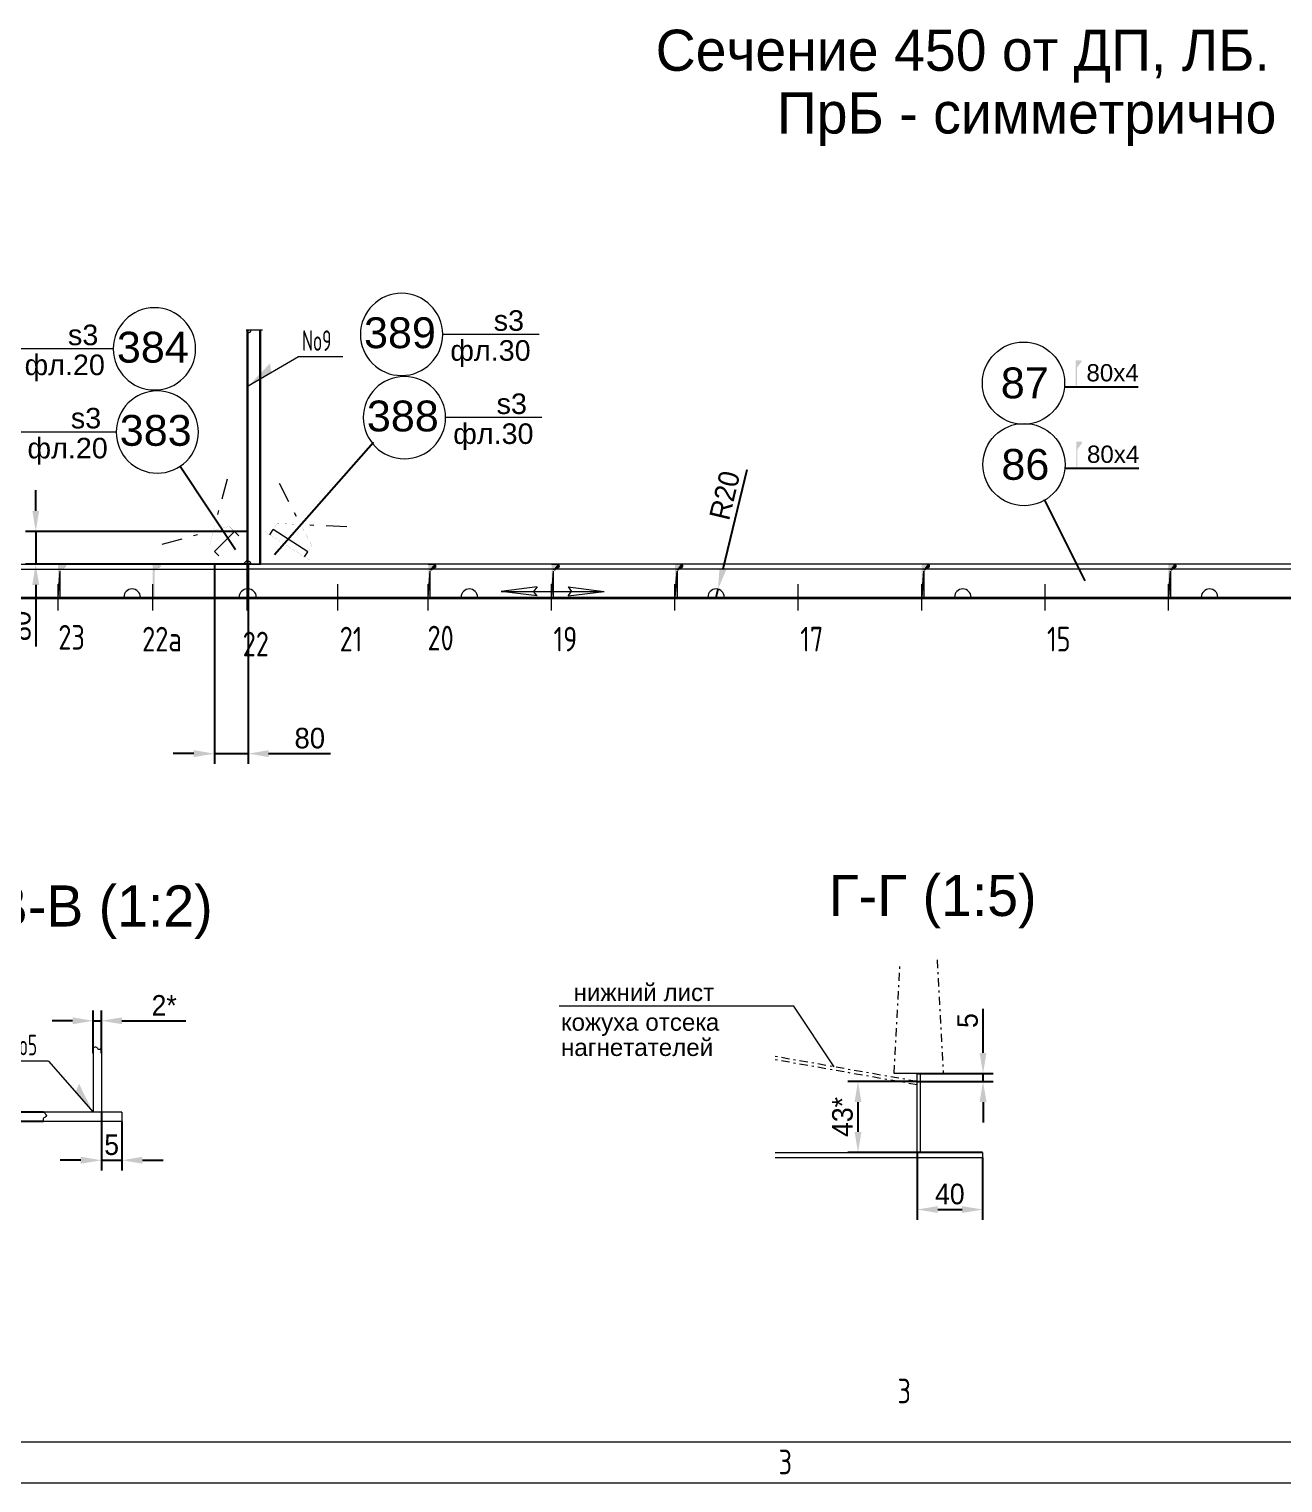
# Model space of a CAD drawing. Header units: millimetres. Extents: x 149544 to 197467, y -3118 to 25363.
# Drawn here: x 155778 to 158827, y 10130 to 13667 of the extents above; entities that cross this region are included whole.
import ezdxf

# ---------------------------------------------------------------- set-up
doc = ezdxf.new("R2010")
doc.units = ezdxf.units.MM
doc.header["$MEASUREMENT"] = 0
for name, pattern in [('K5LT32768', [0]), ('K5LT32769', [0]), ('K5LT32781', [90, 40, -20, 10, -20]), ('K5LT32790', [520, 450, -30, 10, -30]), ('K5LT32791', [0]), ('K5LT32793', [10, 5, -5]), ('K5LT32802', [45, 20, -10, 5, -10])]:
    doc.linetypes.add(name, pattern=pattern)
doc.layers.add('pen_035', color=1, linetype='Continuous')
doc.layers.add('pen_7', color=1, linetype='Continuous')
doc.layers.add('рабочие', color=250, linetype='Continuous', lineweight=20)
doc.styles.add('KTEXTSTYLE', font='GOST_AU.SHX', dxfattribs={"width": 0.96, "height": 5})
doc.styles.add('style5', font='arial.ttf', dxfattribs={"height": 3})
doc.dimstyles.new('PB20', dxfattribs={"dimscale": 20, "dimtxt": 2.5, "dimasz": 2.5, "dimexe": 1.25, "dimexo": 0, "dimtad": 1, "dimdec": 0, "dimtxsty": 'Standard', "dimcen": 2.5, "dimclrd": 7, "dimclre": 7, "dimclrt": 4, "dimadec": 0, "dimazin": 0, "dimtfac": 1, "dimtdec": 0, "dimtmove": 0, "dimatfit": 3, "dimfxl": 1.25, "dimarcsym": 0})
doc.dimstyles.new('PB5', dxfattribs={"dimscale": 20, "dimtxt": 2.5, "dimasz": 2.5, "dimexe": 1.25, "dimexo": 0, "dimtad": 1, "dimdec": 0, "dimlfac": 0.25, "dimtxsty": 'Standard', "dimcen": 2.5, "dimclrd": 7, "dimclre": 7, "dimclrt": 4, "dimadec": 0, "dimazin": 0, "dimtfac": 1, "dimtdec": 0, "dimtmove": 0, "dimatfit": 3, "dimfxl": 1.25, "dimarcsym": 0})

# ---------------------------------------------------------------- blocks, each defined once
blk = doc.blocks.new('*D2316')
at = {"color": 7, "lineweight": -2}
for p, q in [((155953.9, 11031.6), (155953.9, 10890)), ((156003.9, 11009.6), (156003.9, 10890)), ((155903.9, 10915), (155853.9, 10915)), ((155953.9, 10915), (156003.9, 10915)), ((156053.9, 10915), (156103.9, 10915))]:
    blk.add_line(p, q, dxfattribs=at)
at = {"color": 7}
for points in [[(155903.9, 10923.4), (155903.9, 10906.7), (155953.9, 10915)], [(156053.9, 10923.4), (156053.9, 10906.7), (156003.9, 10915)]]:
    blk.add_solid(points, dxfattribs=at)
at = {"layer": 'Defpoints', "color": 0}
for p in [(155953.9, 11031.6), (156003.9, 11009.6), (156003.9, 10915)]:
    blk.add_point(p, dxfattribs=at)
at = {"color": 4, "insert": (155978.9, 10952.5), "char_height": 50, "attachment_point": 5, "rotation": 0}
blk.add_mtext('\\H50.0;\\W0.965;\\Q0;\\H50.0;\\W0.965;\\Q0;\\Q0;5', dxfattribs=at)
blk = doc.blocks.new('*D2317')
at = {"color": 7, "lineweight": -2}
for p, q in [((155883.9, 11254.3), (155833.9, 11254.3)), ((155933.9, 11175.6), (155933.9, 11279.3)), ((155933.9, 11254.3), (155953.9, 11254.3)), ((155953.9, 11175.6), (155953.9, 11279.3)), ((156003.9, 11254.3), (156159.3, 11254.3))]:
    blk.add_line(p, q, dxfattribs=at)
at = {"color": 7}
for points in [[(155883.9, 11262.6), (155883.9, 11245.9), (155933.9, 11254.3)], [(156003.9, 11262.6), (156003.9, 11245.9), (155953.9, 11254.3)]]:
    blk.add_solid(points, dxfattribs=at)
at = {"layer": 'Defpoints', "color": 0}
for p in [(155953.9, 11254.3), (155933.9, 11175.6), (155953.9, 11175.6)]:
    blk.add_point(p, dxfattribs=at)
at = {"color": 4, "insert": (156106.6, 11291.8), "char_height": 50, "attachment_point": 5}
blk.add_mtext('\\H50.0;\\W0.965;\\Q0;\\H50.0;\\W0.965;\\Q0;\\Q0;2\\H50.0;\\W0.965;\\Q0;\\Q0;*', dxfattribs=at)
blk = doc.blocks.new('*D2318')
at = {"color": 7, "lineweight": -2}
for p, q in [((155702, 11081.6), (155702, 11131.6)), ((155812.8, 11031.6), (155677, 11031.6)), ((155812.8, 11009.6), (155677, 11009.6)), ((155702, 11031.6), (155702, 11009.6)), ((155702, 10959.6), (155702, 10804.2))]:
    blk.add_line(p, q, dxfattribs=at)
at = {"color": 7}
for points in [[(155693.7, 11081.6), (155710.4, 11081.6), (155702, 11031.6)], [(155693.7, 10959.6), (155710.4, 10959.6), (155702, 11009.6)]]:
    blk.add_solid(points, dxfattribs=at)
at = {"layer": 'Defpoints', "color": 0}
for p in [(155702, 11009.6), (155812.8, 11031.6), (155812.8, 11009.6)]:
    blk.add_point(p, dxfattribs=at)
at = {"color": 4, "insert": (155664.5, 10856.9), "char_height": 50, "attachment_point": 5, "rotation": 90}
blk.add_mtext('\\H50.0;\\W0.965;\\Q0;\\H50.0;\\W0.965;\\Q0;\\Q0;2\\H50.0;\\W0.965;\\Q0;\\Q0;*', dxfattribs=at)
blk = doc.blocks.new('*D2399')
at = {"color": 7, "lineweight": -2}
for p, q in [((157523.2, 12594.3), (157465.1, 12352.8)), ((157448.7, 12284.7), (157453.4, 12304.2))]:
    blk.add_line(p, q, dxfattribs=at)
at = {"color": 7}
blk.add_solid([(157457, 12354.7), (157473.2, 12350.8), (157453.4, 12304.2)], dxfattribs=at)
at = {"layer": 'Defpoints', "color": 0}
for p in [(157448.7, 12284.7), (157453.4, 12304.2)]:
    blk.add_point(p, dxfattribs=at)
at = {"color": 4, "insert": (157469.8, 12532.3), "char_height": 50, "attachment_point": 5, "rotation": 76.466}
blk.add_mtext('\\H50.0;\\W0.965;\\Q0;R\\H50.0;\\W0.965;\\Q0;\\Q0;20', dxfattribs=at)
blk = doc.blocks.new('U377')
at = {"layer": 'pen_035', "color": 1, "linetype": 'K5LT32769', "lineweight": 18, "true_color": 0xff0000}
for p, q in [((-177156.7, -3381.7), (-177161.7, -3445)), ((-177156.7, -3381.7), (-177156.7, -3445)), ((-177161.7, -3445), (-177156.7, -3445))]:
    blk.add_line(p, q, dxfattribs=at)
blk = doc.blocks.new('U378')
at = {"layer": 'pen_035', "color": 1, "linetype": 'K5LT32769', "lineweight": 18, "true_color": 0xff0000}
for p in [(-177154.7, -3378.3), (-177144.7, -3372.5)]:
    blk.add_line(p, (-177143.4, -3371.3), dxfattribs=at)
blk = doc.blocks.new('U379')
at = {"layer": 'pen_035', "color": 1, "linetype": 'K5LT32769', "lineweight": 18, "true_color": 0xff0000}
for p in [(-177154.7, -3378.3), (-177143.4, -3371.3)]:
    blk.add_line(p, (-177142.8, -3369.7), dxfattribs=at)
blk = doc.blocks.new('U380')
at = {"layer": 'pen_035', "color": 1, "linetype": 'K5LT32769', "lineweight": 18, "true_color": 0xff0000}
for p in [(-177154.7, -3378.3), (-177142.8, -3369.7)]:
    blk.add_line(p, (-177142.9, -3368), dxfattribs=at)
blk = doc.blocks.new('U381')
at = {"layer": 'pen_035', "color": 1, "linetype": 'K5LT32769', "lineweight": 18, "true_color": 0xff0000}
for p in [(-177155.8, -3379.1), (-177142.9, -3368)]:
    blk.add_line(p, (-177143.7, -3366.4), dxfattribs=at)
blk = doc.blocks.new('U382')
at = {"layer": 'pen_035', "color": 1, "linetype": 'K5LT32769', "lineweight": 18, "true_color": 0xff0000}
for p in [(-177155.8, -3379.1), (-177143.7, -3366.4)]:
    blk.add_line(p, (-177145, -3365.4), dxfattribs=at)
blk = doc.blocks.new('U383')
at = {"layer": 'pen_035', "color": 1, "linetype": 'K5LT32769', "lineweight": 18, "true_color": 0xff0000}
blk.add_line((-177161.7, -3445), (-177156.7, -3381.7), dxfattribs=at)
blk = doc.blocks.new('U384')
at = {"layer": 'pen_035', "color": 1, "linetype": 'K5LT32769', "lineweight": 18, "true_color": 0xff0000}
for p in [(-177145, -3365.4), (-177146.7, -3365)]:
    blk.add_line(p, (-177161.7, -3365), dxfattribs=at)
blk = doc.blocks.new('U393')
at = {"layer": 'pen_035', "color": 1, "linetype": 'K5LT32769', "lineweight": 18, "true_color": 0xff0000}
for p, q in [((-178361.7, -3365), (-178345, -3365.4)), ((-178361.7, -3365), (-178346.7, -3365)), ((-178345, -3365.4), (-178346.7, -3365))]:
    blk.add_line(p, q, dxfattribs=at)
blk = doc.blocks.new('U394')
at = {"layer": 'pen_035', "color": 1, "linetype": 'K5LT32769', "lineweight": 18, "true_color": 0xff0000}
for p in [(-178354.7, -3378.3), (-178344.7, -3372.5)]:
    blk.add_line(p, (-178343.4, -3371.3), dxfattribs=at)
blk = doc.blocks.new('U395')
at = {"layer": 'pen_035', "color": 1, "linetype": 'K5LT32769', "lineweight": 18, "true_color": 0xff0000}
for p in [(-178354.7, -3378.3), (-178343.4, -3371.3)]:
    blk.add_line(p, (-178342.8, -3369.7), dxfattribs=at)
blk = doc.blocks.new('U396')
at = {"layer": 'pen_035', "color": 1, "linetype": 'K5LT32769', "lineweight": 18, "true_color": 0xff0000}
for p in [(-178354.7, -3378.3), (-178342.8, -3369.7)]:
    blk.add_line(p, (-178342.9, -3368), dxfattribs=at)
blk = doc.blocks.new('U397')
at = {"layer": 'pen_035', "color": 1, "linetype": 'K5LT32769', "lineweight": 18, "true_color": 0xff0000}
for p in [(-178355.8, -3379.1), (-178342.9, -3368)]:
    blk.add_line(p, (-178343.7, -3366.4), dxfattribs=at)
blk = doc.blocks.new('U398')
at = {"layer": 'pen_035', "color": 1, "linetype": 'K5LT32769', "lineweight": 18, "true_color": 0xff0000}
for p in [(-178355.8, -3379.1), (-178343.7, -3366.4)]:
    blk.add_line(p, (-178345, -3365.4), dxfattribs=at)
blk = doc.blocks.new('U399')
at = {"layer": 'pen_035', "color": 1, "linetype": 'K5LT32769', "lineweight": 18, "true_color": 0xff0000}
blk.add_line((-178361.7, -3445), (-178356.7, -3381.7), dxfattribs=at)
blk = doc.blocks.new('U400')
at = {"layer": 'pen_035', "color": 1, "linetype": 'K5LT32769', "lineweight": 18, "true_color": 0xff0000}
for p in [(-178361.7, -3445), (-178356.7, -3445)]:
    blk.add_line(p, (-178356.7, -3381.7), dxfattribs=at)
blk = doc.blocks.new('U401')
at = {"layer": 'pen_035', "color": 1, "linetype": 'K5LT32769', "lineweight": 18, "true_color": 0xff0000}
for p, q in [((-177756.7, -3381.7), (-177761.7, -3445)), ((-177756.7, -3381.7), (-177756.7, -3445)), ((-177761.7, -3445), (-177756.7, -3445))]:
    blk.add_line(p, q, dxfattribs=at)
blk = doc.blocks.new('U402')
at = {"layer": 'pen_035', "color": 1, "linetype": 'K5LT32769', "lineweight": 18, "true_color": 0xff0000}
for p in [(-177754.7, -3378.3), (-177744.7, -3372.5)]:
    blk.add_line(p, (-177743.4, -3371.3), dxfattribs=at)
blk = doc.blocks.new('U403')
at = {"layer": 'pen_035', "color": 1, "linetype": 'K5LT32769', "lineweight": 18, "true_color": 0xff0000}
for p in [(-177754.7, -3378.3), (-177743.4, -3371.3)]:
    blk.add_line(p, (-177742.8, -3369.7), dxfattribs=at)
blk = doc.blocks.new('U404')
at = {"layer": 'pen_035', "color": 1, "linetype": 'K5LT32769', "lineweight": 18, "true_color": 0xff0000}
for p in [(-177754.7, -3378.3), (-177742.8, -3369.7)]:
    blk.add_line(p, (-177742.9, -3368), dxfattribs=at)
blk = doc.blocks.new('U405')
at = {"layer": 'pen_035', "color": 1, "linetype": 'K5LT32769', "lineweight": 18, "true_color": 0xff0000}
for p in [(-177755.8, -3379.1), (-177742.9, -3368)]:
    blk.add_line(p, (-177743.7, -3366.4), dxfattribs=at)
blk = doc.blocks.new('U406')
at = {"layer": 'pen_035', "color": 1, "linetype": 'K5LT32769', "lineweight": 18, "true_color": 0xff0000}
for p in [(-177755.8, -3379.1), (-177743.7, -3366.4)]:
    blk.add_line(p, (-177745, -3365.4), dxfattribs=at)
blk = doc.blocks.new('U407')
at = {"layer": 'pen_035', "color": 1, "linetype": 'K5LT32769', "lineweight": 18, "true_color": 0xff0000}
blk.add_line((-177761.7, -3445), (-177756.7, -3381.7), dxfattribs=at)
blk = doc.blocks.new('U408')
at = {"layer": 'pen_035', "color": 1, "linetype": 'K5LT32769', "lineweight": 18, "true_color": 0xff0000}
for p in [(-177745, -3365.4), (-177746.7, -3365)]:
    blk.add_line(p, (-177761.7, -3365), dxfattribs=at)
blk = doc.blocks.new('U409')
at = {"layer": 'pen_035', "color": 1, "linetype": 'K5LT32769', "lineweight": 18, "true_color": 0xff0000}
for p, q in [((-176556.7, -3381.7), (-176561.7, -3445)), ((-176556.7, -3381.7), (-176556.7, -3445)), ((-176561.7, -3445), (-176556.7, -3445))]:
    blk.add_line(p, q, dxfattribs=at)
blk = doc.blocks.new('U410')
at = {"layer": 'pen_035', "color": 1, "linetype": 'K5LT32769', "lineweight": 18, "true_color": 0xff0000}
for p in [(-176554.7, -3378.3), (-176544.7, -3372.5)]:
    blk.add_line(p, (-176543.4, -3371.3), dxfattribs=at)
blk = doc.blocks.new('U411')
at = {"layer": 'pen_035', "color": 1, "linetype": 'K5LT32769', "lineweight": 18, "true_color": 0xff0000}
for p in [(-176554.7, -3378.3), (-176543.4, -3371.3)]:
    blk.add_line(p, (-176542.8, -3369.7), dxfattribs=at)
blk = doc.blocks.new('U412')
at = {"layer": 'pen_035', "color": 1, "linetype": 'K5LT32769', "lineweight": 18, "true_color": 0xff0000}
for p in [(-176554.7, -3378.3), (-176542.8, -3369.7)]:
    blk.add_line(p, (-176542.9, -3368), dxfattribs=at)
blk = doc.blocks.new('U413')
at = {"layer": 'pen_035', "color": 1, "linetype": 'K5LT32769', "lineweight": 18, "true_color": 0xff0000}
for p in [(-176555.8, -3379.1), (-176542.9, -3368)]:
    blk.add_line(p, (-176543.7, -3366.4), dxfattribs=at)
blk = doc.blocks.new('U414')
at = {"layer": 'pen_035', "color": 1, "linetype": 'K5LT32769', "lineweight": 18, "true_color": 0xff0000}
for p in [(-176555.8, -3379.1), (-176543.7, -3366.4)]:
    blk.add_line(p, (-176545, -3365.4), dxfattribs=at)
blk = doc.blocks.new('U415')
at = {"layer": 'pen_035', "color": 1, "linetype": 'K5LT32769', "lineweight": 18, "true_color": 0xff0000}
blk.add_line((-176561.7, -3445), (-176556.7, -3381.7), dxfattribs=at)
blk = doc.blocks.new('U416')
at = {"layer": 'pen_035', "color": 1, "linetype": 'K5LT32769', "lineweight": 18, "true_color": 0xff0000}
for p in [(-176545, -3365.4), (-176546.7, -3365)]:
    blk.add_line(p, (-176561.7, -3365), dxfattribs=at)
blk = doc.blocks.new('*D2412')
at = {"color": 7, "lineweight": -2}
for p, q in [((157937.5, 11106.7), (157768.8, 11106.7)), ((157793.8, 11056.7), (157793.8, 10984.1)), ((158096.8, 10934.1), (157768.8, 10934.1))]:
    blk.add_line(p, q, dxfattribs=at)
at = {"color": 7}
for points in [[(157785.5, 11056.7), (157802.2, 11056.7), (157793.8, 11106.7)], [(157785.5, 10984.1), (157802.2, 10984.1), (157793.8, 10934.1)]]:
    blk.add_solid(points, dxfattribs=at)
at = {"layer": 'Defpoints', "color": 0}
for p in [(157937.5, 11106.7), (157793.8, 10934.1), (158096.8, 10934.1)]:
    blk.add_point(p, dxfattribs=at)
at = {"color": 4, "insert": (157756.3, 11020.4), "char_height": 50, "attachment_point": 5, "rotation": 90}
blk.add_mtext('\\H50.0;\\W0.965;\\Q0;\\H50.0;\\W0.965;\\Q0;\\Q0;43\\H50.0;\\W0.965;\\Q0;\\Q0;*', dxfattribs=at)
blk = doc.blocks.new('*D2413')
at = {"color": 7, "lineweight": -2}
for p, q in [((157937.6, 10934.1), (157937.6, 10770.1)), ((158096.8, 10922.1), (158096.8, 10770.1)), ((157987.6, 10795.1), (158046.8, 10795.1))]:
    blk.add_line(p, q, dxfattribs=at)
at = {"color": 7}
for points in [[(157987.6, 10803.5), (157987.6, 10786.8), (157937.6, 10795.1)], [(158046.8, 10803.5), (158046.8, 10786.8), (158096.8, 10795.1)]]:
    blk.add_solid(points, dxfattribs=at)
at = {"layer": 'Defpoints', "color": 0}
for p in [(157937.6, 10934.1), (158096.8, 10922.1), (158096.8, 10795.1)]:
    blk.add_point(p, dxfattribs=at)
at = {"color": 4, "insert": (158017.2, 10832.6), "char_height": 50, "attachment_point": 5}
blk.add_mtext('\\H50.0;\\W0.965;\\Q0;\\H50.0;\\W0.965;\\Q0;\\Q0;40', dxfattribs=at)
blk = doc.blocks.new('*D2414')
at = {"color": 7, "lineweight": -2}
for p, q in [((158097.9, 11176.2), (158097.9, 11283.4)), ((157937.5, 11126.2), (158122.9, 11126.2)), ((157937.5, 11106.7), (158122.9, 11106.7)), ((158097.9, 11106.7), (158097.9, 11126.2)), ((158097.9, 11056.7), (158097.9, 11006.7))]:
    blk.add_line(p, q, dxfattribs=at)
at = {"color": 7}
for points in [[(158089.6, 11176.2), (158106.3, 11176.2), (158097.9, 11126.2)], [(158089.6, 11056.7), (158106.3, 11056.7), (158097.9, 11106.7)]]:
    blk.add_solid(points, dxfattribs=at)
at = {"layer": 'Defpoints', "color": 0}
for p in [(157937.5, 11126.2), (157937.5, 11106.7), (158097.9, 11126.2)]:
    blk.add_point(p, dxfattribs=at)
at = {"color": 4, "insert": (158060.4, 11254.8), "char_height": 50, "attachment_point": 5, "rotation": 90}
blk.add_mtext('\\H50.0;\\W0.965;\\Q0;\\H50.0;\\W0.965;\\Q0;\\Q0;5', dxfattribs=at)
blk = doc.blocks.new('U51')
at = {"layer": 'pen_035', "color": 1, "linetype": 'K5LT32769', "lineweight": 18, "true_color": 0xff0000}
for p, q in [((-178361.7, -1344.1), (-178345, -1344.5)), ((-178361.7, -1344.1), (-178346.7, -1344.1)), ((-178345, -1344.5), (-178346.7, -1344.1))]:
    blk.add_line(p, q, dxfattribs=at)
blk = doc.blocks.new('U52')
at = {"layer": 'pen_035', "color": 1, "linetype": 'K5LT32769', "lineweight": 18, "true_color": 0xff0000}
for p in [(-178354.7, -1357.3), (-178344.7, -1351.6)]:
    blk.add_line(p, (-178343.4, -1350.4), dxfattribs=at)
blk = doc.blocks.new('U53')
at = {"layer": 'pen_035', "color": 1, "linetype": 'K5LT32769', "lineweight": 18, "true_color": 0xff0000}
for p in [(-178354.7, -1357.3), (-178343.4, -1350.4)]:
    blk.add_line(p, (-178342.8, -1348.8), dxfattribs=at)
blk = doc.blocks.new('U54')
at = {"layer": 'pen_035', "color": 1, "linetype": 'K5LT32769', "lineweight": 18, "true_color": 0xff0000}
for p in [(-178354.7, -1357.3), (-178342.8, -1348.8)]:
    blk.add_line(p, (-178342.9, -1347.1), dxfattribs=at)
blk = doc.blocks.new('U55')
at = {"layer": 'pen_035', "color": 1, "linetype": 'K5LT32769', "lineweight": 18, "true_color": 0xff0000}
for p in [(-178355.8, -1358.2), (-178342.9, -1347.1)]:
    blk.add_line(p, (-178343.7, -1345.5), dxfattribs=at)
blk = doc.blocks.new('U56')
at = {"layer": 'pen_035', "color": 1, "linetype": 'K5LT32769', "lineweight": 18, "true_color": 0xff0000}
for p in [(-178355.8, -1358.2), (-178343.7, -1345.5)]:
    blk.add_line(p, (-178345, -1344.5), dxfattribs=at)
blk = doc.blocks.new('U57')
at = {"layer": 'pen_035', "color": 1, "linetype": 'K5LT32769', "lineweight": 18, "true_color": 0xff0000}
blk.add_line((-178361.7, -1424.1), (-178356.7, -1360.8), dxfattribs=at)
blk = doc.blocks.new('U58')
at = {"layer": 'pen_035', "color": 1, "linetype": 'K5LT32769', "lineweight": 18, "true_color": 0xff0000}
for p in [(-178361.7, -1424.1), (-178356.7, -1424.1)]:
    blk.add_line(p, (-178356.7, -1360.8), dxfattribs=at)
blk = doc.blocks.new('*D2483')
at = {"color": 7, "lineweight": -2}
for p, q in [((156228.7, 12364.7), (156228.7, 11879.1)), ((156310.7, 12364.7), (156310.7, 11879.1)), ((156178.7, 11904.1), (156128.7, 11904.1)), ((156228.7, 11904.1), (156310.7, 11904.1)), ((156360.7, 11904.1), (156510.7, 11904.1))]:
    blk.add_line(p, q, dxfattribs=at)
at = {"color": 7}
for points in [[(156178.7, 11912.5), (156178.7, 11895.8), (156228.7, 11904.1)], [(156360.7, 11912.5), (156360.7, 11895.8), (156310.7, 11904.1)]]:
    blk.add_solid(points, dxfattribs=at)
at = {"layer": 'Defpoints', "color": 0}
for p in [(156228.7, 12364.7), (156310.7, 12364.7), (156310.7, 11904.1)]:
    blk.add_point(p, dxfattribs=at)
at = {"color": 4, "insert": (156460.7, 11941.6), "char_height": 50, "attachment_point": 5}
blk.add_mtext('80', dxfattribs=at)
blk = doc.blocks.new('*D2484')
at = {"color": 7, "lineweight": -2}
for p, q in [((155794.3, 12494.7), (155794.3, 12544.7)), ((156308.7, 12444.7), (155769.3, 12444.7)), ((155794.3, 12444.7), (155794.3, 12364.7)), ((156317.7, 12364.7), (155769.3, 12364.7)), ((155794.3, 12314.7), (155794.3, 12164.7))]:
    blk.add_line(p, q, dxfattribs=at)
at = {"color": 7}
for points in [[(155786, 12494.7), (155802.7, 12494.7), (155794.3, 12444.7)], [(155786, 12314.7), (155802.7, 12314.7), (155794.3, 12364.7)]]:
    blk.add_solid(points, dxfattribs=at)
at = {"layer": 'Defpoints', "color": 0}
for p in [(156308.7, 12444.7), (155794.3, 12364.7), (156317.7, 12364.7)]:
    blk.add_point(p, dxfattribs=at)
at = {"color": 4, "insert": (155756.8, 12214.7), "char_height": 50, "attachment_point": 5, "rotation": 90}
blk.add_mtext('80', dxfattribs=at)

msp = doc.modelspace()

# ---------------------------------------------------------------- hatches: boundary and pattern name
for points in [[(156366.6, 12831.1), (156364.5, 12853.7), (156310.7, 12798.1)], [(155848.7, 12284.7), (155853.7, 12284.7), (155853.7, 12348), (155854, 12349.4), (155854.7, 12350.6), (155855.7, 12351.5), (155865.7, 12357.2), (155867, 12358.4), (155867.7, 12360), (155867.6, 12361.7), (155866.8, 12363.3), (155865.4, 12364.3), (155863.7, 12364.7), (155848.7, 12364.7)], [(156078.7, 12284.7), (156083.7, 12284.7), (156083.7, 12348), (156084, 12349.4), (156084.7, 12350.6), (156085.7, 12351.5), (156095.7, 12357.2), (156097, 12358.4), (156097.7, 12360), (156097.6, 12361.7), (156096.8, 12363.3), (156095.4, 12364.3), (156093.7, 12364.7), (156078.7, 12364.7)], [(156748.7, 12284.7), (156753.7, 12284.7), (156753.7, 12348), (156754, 12349.4), (156754.7, 12350.6), (156755.7, 12351.5), (156765.7, 12357.2), (156767, 12358.4), (156767.7, 12360), (156767.6, 12361.7), (156766.8, 12363.3), (156765.4, 12364.3), (156763.7, 12364.7), (156748.7, 12364.7)], [(157048.7, 12284.7), (157053.7, 12284.7), (157053.7, 12348), (157054, 12349.4), (157054.7, 12350.6), (157055.7, 12351.5), (157065.7, 12357.2), (157067, 12358.4), (157067.7, 12360), (157067.6, 12361.7), (157066.8, 12363.3), (157065.4, 12364.3), (157063.7, 12364.7), (157048.7, 12364.7)], [(157348.7, 12284.7), (157353.7, 12284.7), (157353.7, 12348), (157354, 12349.4), (157354.7, 12350.6), (157355.7, 12351.5), (157365.7, 12357.2), (157367, 12358.4), (157367.7, 12360), (157367.6, 12361.7), (157366.8, 12363.3), (157365.4, 12364.3), (157363.7, 12364.7), (157348.7, 12364.7)], [(157948.7, 12284.7), (157953.7, 12284.7), (157953.7, 12348), (157954, 12349.4), (157954.7, 12350.6), (157955.7, 12351.5), (157965.7, 12357.2), (157967, 12358.4), (157967.7, 12360), (157967.6, 12361.7), (157966.8, 12363.3), (157965.4, 12364.3), (157963.7, 12364.7), (157948.7, 12364.7)], [(158548.7, 12284.7), (158553.7, 12284.7), (158553.7, 12348), (158554, 12349.4), (158554.7, 12350.6), (158555.7, 12351.5), (158565.7, 12357.2), (158567, 12358.4), (158567.7, 12360), (158567.6, 12361.7), (158566.8, 12363.3), (158565.4, 12364.3), (158563.7, 12364.7), (158548.7, 12364.7)], [(155890.7, 11080), (155899.6, 11100.9), (155933.9, 11031.6)]]:
    msp.add_hatch(color=0).paths.add_polyline_path(points)
at = {"layer": 'рабочие', "lineweight": 18}
h = msp.add_hatch(color=256, dxfattribs=at)
edge = h.paths.add_edge_path()
edge.add_line((158323.5, 12799.5), (158326.1, 12799.5))
edge.add_line((158326.1, 12799.5), (158326.1, 12840.8))
edge.add_arc((158332.5, 12840.8), 6.4, 142.3567, 180, ccw=False)
edge.add_line((158327.4, 12844.7), (158337.2, 12857.4))
edge.add_arc((158335.7, 12858.5), 1.92, 322.3567, 360)
edge.add_line((158337.6, 12858.5), (158337.6, 12859.2))
edge.add_arc((158335.7, 12859.2), 1.92, 360, 450)
edge.add_line((158335.7, 12861.1), (158323.5, 12861.1))
edge.add_line((158323.5, 12861.1), (158323.5, 12799.5))
h = msp.add_hatch(color=256, dxfattribs=at)
edge = h.paths.add_edge_path()
edge.add_line((158324.9, 12601.3), (158327.4, 12601.3))
edge.add_line((158327.4, 12601.3), (158327.4, 12642.6))
edge.add_arc((158333.8, 12642.6), 6.4, 142.3567, 180, ccw=False)
edge.add_line((158328.8, 12646.5), (158338.6, 12659.2))
edge.add_arc((158337, 12660.4), 1.92, 322.3567, 360)
edge.add_line((158339, 12660.4), (158339, 12661.1))
edge.add_arc((158337, 12661.1), 1.92, 360, 450)
edge.add_line((158337, 12663), (158324.9, 12663))
edge.add_line((158324.9, 12663), (158324.9, 12601.3))

# ---------------------------------------------------------------- linework, layer by layer
at = {"color": 0, "linetype": 'K5LT32781', "lineweight": 18}
msp.add_line((156305.7, 12934.7), (156350.7, 12934.7), dxfattribs=at)
at = {"color": 0, "linetype": 'K5LT32791', "lineweight": 18}
for p, q in [((156308.7, 12284.7), (156308.7, 12934.7)), ((156310.7, 12284.7), (156310.7, 12934.7)), ((156308.7, 12252.7), (156308.7, 12316.7)), ((153858.7, 12284.7), (156308.7, 12284.7)), ((153858.7, 12284.7), (156308.7, 12284.7)), ((153858.7, 12281.7), (156308.7, 12281.7)), ((155956.1, 12284.7), (161798.7, 12284.7)), ((155956.1, 12284.7), (161798.7, 12284.7)), ((155956.1, 12281.7), (161798.7, 12281.7)), ((155933.9, 11189.2), (155933.9, 11031.6)), ((155933.9, 11189.2), (155933.9, 11031.6)), ((155953.9, 11189.2), (155953.9, 11031.6)), ((157937.6, 10934.1), (157937.5, 11126.2)), ((157945.6, 10934.1), (157945.5, 11126.2)), ((155933.9, 11031.6), (155814.1, 11031.6)), ((156003.9, 11031.6), (155814.1, 11031.6)), ((156003.9, 11009.6), (155814.1, 11009.6)), ((156003.9, 11031.6), (156003.9, 11009.6)), ((157592.2, 10934.1), (158096.8, 10934.1)), ((158096.8, 10934.1), (158096.8, 10922.1)), ((157592.2, 10922.1), (158096.8, 10922.1))]:
    msp.add_line(p, q, dxfattribs=at)
at = {"color": 0, "linetype": 'K5LT32769', "lineweight": 18}
for p, q in [((156317.7, 12934.7), (156340.7, 12934.7)), ((156338.7, 12935.9), (156338.7, 12363.5)), ((156340.7, 12934.7), (156340.7, 12364.7)), ((156363.4, 12436.7), (156371.4, 12449.3)), ((156456.1, 12395.4), (156371.4, 12449.3)), ((156277.5, 12444.7), (156228.7, 12395.9)), ((156288.1, 12434.1), (156277.5, 12444.7)), ((156239.3, 12385.3), (156228.7, 12395.9)), ((156448.1, 12382.8), (156456.1, 12395.4)), ((153900.7, 12364.7), (156308.7, 12364.7)), ((153900.7, 12352.7), (156308.7, 12352.7)), ((155956.1, 12364.7), (156308.7, 12364.7)), ((155956.1, 12352.7), (156308.7, 12352.7)), ((156298.7, 12364.7), (156308.7, 12374.7)), ((156308.7, 12304.7), (156308.7, 12364.7)), ((156310.7, 12304.7), (156310.7, 12364.7)), ((161846.7, 12364.7), (156310.7, 12364.7)), ((161846.7, 12352.7), (156310.7, 12352.7)), ((156317.7, 12364.7), (156340.7, 12364.7)), ((151770.4, 10230.1), (168090.4, 10230.1))]:
    msp.add_line(p, q, dxfattribs=at)
at = {"color": 0, "linetype": 'K5LT32768', "lineweight": 18}
for p, q in [((157018.3, 12923.9), (156783.9, 12923.9)), ((155983, 12888.8), (155748.6, 12888.8)), ((156433.2, 12869.7), (156310.7, 12798.1)), ((156541.1, 12869.8), (156433.3, 12869.8)), ((157025.3, 12721.5), (156790.9, 12721.5)), ((155990, 12686.4), (155755.6, 12686.4)), ((156247.4, 12524.2), (156260.4, 12572.5)), ((156410.1, 12516.6), (156386.9, 12560.9)), ((156237.1, 12485.6), (156239.6, 12495.2)), ((156428.5, 12481.1), (156423.9, 12490)), ((156460.8, 12460.6), (156470.7, 12460.2)), ((156500.7, 12458.9), (156550.7, 12456.7)), ((156149.2, 12426), (156100.9, 12413.1)), ((156187.9, 12436.4), (156178.2, 12433.8)), ((155848.7, 12252.7), (155848.7, 12316.7)), ((155848.7, 12252.7), (155848.7, 12316.7)), ((156078.7, 12252.7), (156078.7, 12316.7)), ((156528.7, 12252.7), (156528.7, 12316.7)), ((156748.7, 12252.7), (156748.7, 12316.7)), ((157013.7, 12309.7), (156926.2, 12298.7)), ((157013.7, 12309.7), (157005, 12298.7)), ((157048.7, 12252.7), (157048.7, 12316.7)), ((157048.7, 12252.7), (157048.7, 12316.7)), ((157088.7, 12309.7), (157176.2, 12298.7)), ((157088.7, 12309.7), (157097.5, 12298.7)), ((157348.7, 12252.7), (157348.7, 12316.7)), ((157648.7, 12252.7), (157648.7, 12316.7)), ((157948.7, 12252.7), (157948.7, 12316.7)), ((158248.7, 12252.7), (158248.7, 12316.7)), ((158548.7, 12252.7), (158548.7, 12316.7)), ((156926.2, 12298.7), (157176.2, 12298.7)), ((157013.7, 12287.7), (156926.2, 12298.7)), ((157013.7, 12287.7), (157005, 12298.7)), ((157088.7, 12287.7), (157176.2, 12298.7)), ((157088.7, 12287.7), (157097.5, 12298.7)), ((157637.4, 11289.5), (157067.4, 11289.5)), ((157736.1, 11142.2), (157637.4, 11289.5)), ((155825.6, 11156.2), (155722, 11156.2)), ((155825.6, 11156.2), (155933.9, 11031.6)), ((158001, 11126.2), (157881.8, 11126.4)), ((151370.4, 10130.1), (168190.4, 10130.1))]:
    msp.add_line(p, q, dxfattribs=at)
at = {"color": 7}
for p, q in [((158295, 12796.3), (158475.2, 12796.3)), ((156616, 12660.9), (156375, 12387.8)), ((156145.4, 12603.1), (156280, 12400.5)), ((158296.3, 12598.2), (158476.6, 12598.2)), ((158246.9, 12522.5), (158345.3, 12324.4))]:
    msp.add_line(p, q, dxfattribs=at)
at = {"color": 0, "linetype": 'K5LT32790', "lineweight": 18}
for p, q in [((152548.7, 12284.7), (156308.7, 12284.7)), ((155956.1, 12284.7), (163178.7, 12284.7))]:
    msp.add_line(p, q, dxfattribs=at)
at = {"color": 0, "linetype": 'K5LT32802', "lineweight": 18}
for p, q in [((157986.2, 11402.6), (158001, 11126.2)), ((157881.8, 11126.4), (157895.7, 11387.3)), ((157937.5, 11098.6), (157590.8, 11159.7)), ((157937.5, 11106.7), (157592.2, 11167.5))]:
    msp.add_line(p, q, dxfattribs=at)
at = {"color": 0, "linetype": 'K5LT32768', "const_width": 0.18}
for points in [[(156234, 12390.6), (156216.4, 12408.3), (156229.3, 12456.6)], [(156282.8, 12439.4), (156265.1, 12457.1), (156216.8, 12444.1)], [(156367.4, 12443), (156380.8, 12464.1), (156430.8, 12461.9)], [(156452.1, 12389.1), (156465.5, 12410.2), (156442.4, 12454.5)]]:
    msp.add_lwpolyline(points, dxfattribs=at)
at = {"color": 0, "linetype": 'K5LT32769', "const_width": 0.18}
for points in [[(156308.7, 12444.7), (156298.7, 12444.7), (156228.7, 12374.7), (156228.7, 12364.7), (156298.7, 12364.7)], [(156340.7, 12374.7), (156350.7, 12364.7), (156460.7, 12364.7), (156460.7, 12374.7), (156350.7, 12444.7), (156340.7, 12444.7), (156340.7, 12374.7)]]:
    msp.add_lwpolyline(points, dxfattribs=at)
at = {"color": 0, "linetype": 'K5LT32793', "const_width": 0.18}
for points in [[(155848.7, 12284.7), (155853.7, 12284.7), (155853.7, 12348), (155854, 12349.4), (155854.7, 12350.6), (155855.7, 12351.5), (155865.7, 12357.2), (155867, 12358.4), (155867.7, 12360), (155867.6, 12361.7), (155866.8, 12363.3), (155865.4, 12364.3), (155863.7, 12364.7), (155848.7, 12364.7), (155848.7, 12284.7)], [(156078.7, 12284.7), (156083.7, 12284.7), (156083.7, 12348), (156084, 12349.4), (156084.7, 12350.6), (156085.7, 12351.5), (156095.7, 12357.2), (156097, 12358.4), (156097.7, 12360), (156097.6, 12361.7), (156096.8, 12363.3), (156095.4, 12364.3), (156093.7, 12364.7), (156078.7, 12364.7), (156078.7, 12284.7)], [(156748.7, 12284.7), (156753.7, 12284.7), (156753.7, 12348), (156754, 12349.4), (156754.7, 12350.6), (156755.7, 12351.5), (156765.7, 12357.2), (156767, 12358.4), (156767.7, 12360), (156767.6, 12361.7), (156766.8, 12363.3), (156765.4, 12364.3), (156763.7, 12364.7), (156748.7, 12364.7), (156748.7, 12284.7)], [(157348.7, 12284.7), (157353.7, 12284.7), (157353.7, 12348), (157354, 12349.4), (157354.7, 12350.6), (157355.7, 12351.5), (157365.7, 12357.2), (157367, 12358.4), (157367.7, 12360), (157367.6, 12361.7), (157366.8, 12363.3), (157365.4, 12364.3), (157363.7, 12364.7), (157348.7, 12364.7), (157348.7, 12284.7)], [(157948.7, 12284.7), (157953.7, 12284.7), (157953.7, 12348), (157954, 12349.4), (157954.7, 12350.6), (157955.7, 12351.5), (157965.7, 12357.2), (157967, 12358.4), (157967.7, 12360), (157967.6, 12361.7), (157966.8, 12363.3), (157965.4, 12364.3), (157963.7, 12364.7), (157948.7, 12364.7), (157948.7, 12284.7)], [(158548.7, 12284.7), (158553.7, 12284.7), (158553.7, 12348), (158554, 12349.4), (158554.7, 12350.6), (158555.7, 12351.5), (158565.7, 12357.2), (158567, 12358.4), (158567.7, 12360), (158567.6, 12361.7), (158566.8, 12363.3), (158565.4, 12364.3), (158563.7, 12364.7), (158548.7, 12364.7), (158548.7, 12284.7)]]:
    msp.add_lwpolyline(points, dxfattribs=at)
at = {"color": 0, "linetype": 'K5LT32768', "lineweight": 18}
for centre in [(158196.3, 12805.4), (158197.6, 12607.3)]:
    msp.add_circle(centre, 100, dxfattribs=at)
for centre, start, end in [((156683.9, 12923.9), 0, 180), ((156083, 12888.8), 0, 180), ((156683.9, 12923.9), 180, 0), ((156083, 12888.8), 180, 0), ((156690.9, 12721.5), 0, 180), ((156090, 12686.4), 0, 180), ((156690.9, 12721.5), 180, 0), ((156090, 12686.4), 180, 0)]:
    msp.add_arc(centre, 100, start, end, dxfattribs=at)
at = {"color": 0, "linetype": 'K5LT32769', "lineweight": 18}
for centre, radius, start, end in [((156310.7, 12934.7), 7, 270, 0), ((156310.7, 12364.7), 7, 0, 90), ((156028.7, 12284.7), 20, 0, 180), ((156308.7, 12284.7), 20, 90, 180), ((156310.7, 12284.7), 20, 0, 90), ((156848.7, 12284.7), 20, 0, 180), ((157448.7, 12284.7), 20, 0, 180), ((158048.7, 12284.7), 20, 0, 180), ((158648.7, 12284.7), 20, 0, 180)]:
    msp.add_arc(centre, radius, start, end, dxfattribs=at)
at = {"color": 0, "linetype": 'K5LT32768', "lineweight": 18}
for points, knots in [([(155953.9, 11189.2), (155952.1, 11186.5), (155948.5, 11181.1), (155942.7, 11191.1), (155937, 11189.9), (155933.9, 11189.2)], [0, 0, 0, 0, 7.477871, 15.178273, 23.791506, 23.791506, 23.791506, 23.791506]), ([(155814.1, 11031.6), (155817.9, 11027.6), (155824.3, 11020.8), (155810.7, 11018.3), (155812.1, 11012.4), (155812.8, 11009.6)], [0, 0, 0, 0, 11.71605, 19.851327, 27.255327, 27.255327, 27.255327, 27.255327])]:
    msp.add_open_spline(points, degree=3, knots=knots, dxfattribs=at)

# ---------------------------------------------------------------- block references
at = {"color": 0}
for name, p in [('U399', (334210.4, 15729.7)), ('U400', (334210.4, 15729.7)), ('U393', (335110.4, 15729.7)), ('U399', (335110.4, 15729.7)), ('U400', (335110.4, 15729.7)), ('U398', (335110.4, 15729.7)), ('U397', (335110.4, 15729.7)), ('U396', (335110.4, 15729.7)), ('U395', (335110.4, 15729.7)), ('U394', (335110.4, 15729.7)), ('U51', (335410.4, 13708.8)), ('U57', (335410.4, 13708.8)), ('U58', (335410.4, 13708.8)), ('U56', (335410.4, 13708.8)), ('U55', (335410.4, 13708.8)), ('U54', (335410.4, 13708.8)), ('U53', (335410.4, 13708.8)), ('U52', (335410.4, 13708.8)), ('U408', (335110.4, 15729.7)), ('U401', (335110.4, 15729.7)), ('U407', (335110.4, 15729.7)), ('U406', (335110.4, 15729.7)), ('U405', (335110.4, 15729.7)), ('U404', (335110.4, 15729.7)), ('U403', (335110.4, 15729.7)), ('U402', (335110.4, 15729.7)), ('U384', (335110.4, 15729.7)), ('U377', (335110.4, 15729.7)), ('U383', (335110.4, 15729.7)), ('U382', (335110.4, 15729.7)), ('U381', (335110.4, 15729.7)), ('U380', (335110.4, 15729.7)), ('U379', (335110.4, 15729.7)), ('U378', (335110.4, 15729.7)), ('U416', (335110.4, 15729.7)), ('U409', (335110.4, 15729.7)), ('U415', (335110.4, 15729.7)), ('U414', (335110.4, 15729.7)), ('U413', (335110.4, 15729.7)), ('U412', (335110.4, 15729.7)), ('U411', (335110.4, 15729.7)), ('U410', (335110.4, 15729.7))]:
    msp.add_blockref(name, p, dxfattribs=at)

# ---------------------------------------------------------------- texts
at = {"color": 0, "attachment_point": 1, "style": 'KTEXTSTYLE'}
for s, insert, char_height in [('\\H3.5;\\W0.965;\\Q15;\\Q0;\\W0.765;\\H50.00;{\\c16711935;No9}', (156442, 12933.8), 2.5), ('{\\H24x;\\W0.965;\\C6;23}', (155849.2, 12217.1), 2.5), ('{\\H24x;\\W0.965;\\C6;22a}', (156053, 12212.7), 2.5), ('{\\H24x;\\W0.965;\\C6;21}', (156533.4, 12212.7), 2.5), ('{\\H24x;\\W0.965;\\C6;20}', (156747, 12215.2), 2.5), ('{\\H24x;\\W0.965;\\C6;19}', (157053.4, 12212.7), 2.5), ('{\\H24x;\\W0.965;\\C6;17}', (157653.4, 12212.7), 2.5), ('{\\H24x;\\W0.965;\\C6;15}', (158253.4, 12212.7), 2.5), ('{\\H24x;\\W0.965;\\C6;22}', (156297.6, 12200.7), 2.5), ('\\H3.5;\\W0.965;\\Q15;\\Q0;\\W0.765;\\H50.00;{\\c16711935;No5}', (155726.5, 11220.2), 2.5), ('{\\H6x;\\W0.965;\\C6;3}', (157889.9, 10383.8), 10)]:
    msp.add_mtext(s, dxfattribs=dict(at, insert=insert, char_height=char_height))
at = {"color": 7, "insert": (157600.7, 10211), "char_height": 2.5, "attachment_point": 1, "style": 'KTEXTSTYLE'}
msp.add_mtext('\\H3.5;\\W0.965;\\Q15;\\Q0;\\H60.00;{\\c16711935;3}', dxfattribs=at)
at = {"layer": 'pen_7', "color": 0, "style": 'style5', "width": 0.965}
for s, p in [('Сечение 450 от ДП, ЛБ.', (157301.8, 13565.2)), ('ПрБ - симметрично', (157596.5, 13412.6)), ('Г-Г (1:5)', (157722.5, 11509.2)), ('В-В (1:2)', (155685.2, 11483.6))]:
    msp.add_text(s, height=100, dxfattribs=at).set_placement(p)
at = {"layer": 'pen_7', "color": 0, "style": 'style5'}
for s, height, p in [('s3', 50, (156908, 12932.8)), ('s3', 50, (155872.7, 12897.7)), ('фл.30', 50, (156802.5, 12859.9)), ('фл.20', 50, (155767.2, 12824.9)), ('s3', 50, (156915, 12730.3)), ('s3', 50, (155879.7, 12695.3)), ('фл.30', 50, (156809.5, 12657.5)), ('фл.20', 50, (155774.2, 12622.4)), ('нижний лист', 42, (157102.2, 11302.4)), ('кожуха отсека', 42, (157071.6, 11230.1)), ('нагнетателей', 42, (157071.6, 11168.7))]:
    msp.add_text(s, height=height, dxfattribs=at).set_placement(p)
at = {"layer": 'pen_7', "color": 2, "style": 'style5'}
for s, height, p in [('389', 75, (156592.6, 12890.5)), ('384', 75, (155991.7, 12855.4)), ('87', 75, (158141.1, 12768.5)), ('80x4', 42, (158349.3, 12809.7)), ('388', 75, (156599.6, 12688)), ('383', 75, (155998.7, 12653)), ('86', 75, (158142.5, 12570.3)), ('80x4', 42, (158350.6, 12611.5))]:
    msp.add_text(s, height=height, dxfattribs=at).set_placement(p)

# ---------------------------------------------------------------- dimensions: what is measured, and where the dimension line sits
at = {"color": 0}
dim = msp.add_radius_dim(center=(157448.7, 12284.7), mpoint=(157453.4, 12304.2), text='\\H50.0;\\W0.965;\\Q0;R\\H50.0;\\W0.965;\\Q0;\\Q0;20', dimstyle='PB20', dxfattribs=at)
dim.commit()
dim.dimension.update_dxf_attribs({"geometry": '*D2399', "text_midpoint": (157506.2, 12523.5), "dimtype": 164})
at = {"color": 7}
dim = msp.add_linear_dim(base=(155794.3, 12364.7), p1=(156308.7, 12444.7), p2=(156317.7, 12364.7), angle=90, text='80', dimstyle='PB5', dxfattribs=at)
dim.commit()
dim.dimension.update_dxf_attribs({"geometry": '*D2484', "text_midpoint": (155756.8, 12214.7)})
dim = msp.add_linear_dim(base=(156310.7, 11904.1), p1=(156228.7, 12364.7), p2=(156310.7, 12364.7), text='80', dimstyle='PB5', dxfattribs=at)
dim.commit()
dim.dimension.update_dxf_attribs({"geometry": '*D2483', "text_midpoint": (156460.7, 11941.6)})
at = {"color": 0}
for base, p1, p2, angle, text, picture, middle, dimtype in [((155953.9, 11254.3), (155933.9, 11175.6), (155953.9, 11175.6), 0, '\\H50.0;\\W0.965;\\Q0;\\H50.0;\\W0.965;\\Q0;\\Q0;2\\H50.0;\\W0.965;\\Q0;\\Q0;*', '*D2317', (156106.6, 11254.3), 161), ((158097.9, 11126.2), (157937.5, 11106.7), (157937.5, 11126.2), 90, '\\H50.0;\\W0.965;\\Q0;\\H50.0;\\W0.965;\\Q0;\\Q0;5', '*D2414', (158097.9, 11254.8), 160), ((155702, 11009.6), (155812.8, 11031.6), (155812.8, 11009.6), 270, '\\H50.0;\\W0.965;\\Q0;\\H50.0;\\W0.965;\\Q0;\\Q0;2\\H50.0;\\W0.965;\\Q0;\\Q0;*', '*D2318', (155702, 10856.9), 161), ((157793.8, 10934.1), (157937.5, 11106.7), (158096.8, 10934.1), 90, '\\H50.0;\\W0.965;\\Q0;\\H50.0;\\W0.965;\\Q0;\\Q0;43\\H50.0;\\W0.965;\\Q0;\\Q0;*', '*D2412', (157793.8, 11020.4), 160), ((156003.9, 10915), (155953.9, 11031.6), (156003.9, 11009.6), 180, '\\H50.0;\\W0.965;\\Q0;\\H50.0;\\W0.965;\\Q0;\\Q0;5', '*D2316', (155978.9, 10915), 160)]:
    dim = msp.add_linear_dim(base=base, p1=p1, p2=p2, angle=angle, text=text, dimstyle='PB20', dxfattribs=at)
    dim.commit()
    dim.dimension.update_dxf_attribs({"geometry": picture, "text_midpoint": middle, "dimtype": dimtype})
dim = msp.add_linear_dim(base=(158096.8, 10795.1), p1=(157937.6, 10934.1), p2=(158096.8, 10922.1), text='\\H50.0;\\W0.965;\\Q0;\\H50.0;\\W0.965;\\Q0;\\Q0;40', dimstyle='PB20', dxfattribs=at)
dim.commit()
dim.dimension.update_dxf_attribs({"geometry": '*D2413', "text_midpoint": (158017.2, 10795.1), "dimtype": 160})

doc.saveas('drawing.dxf')
